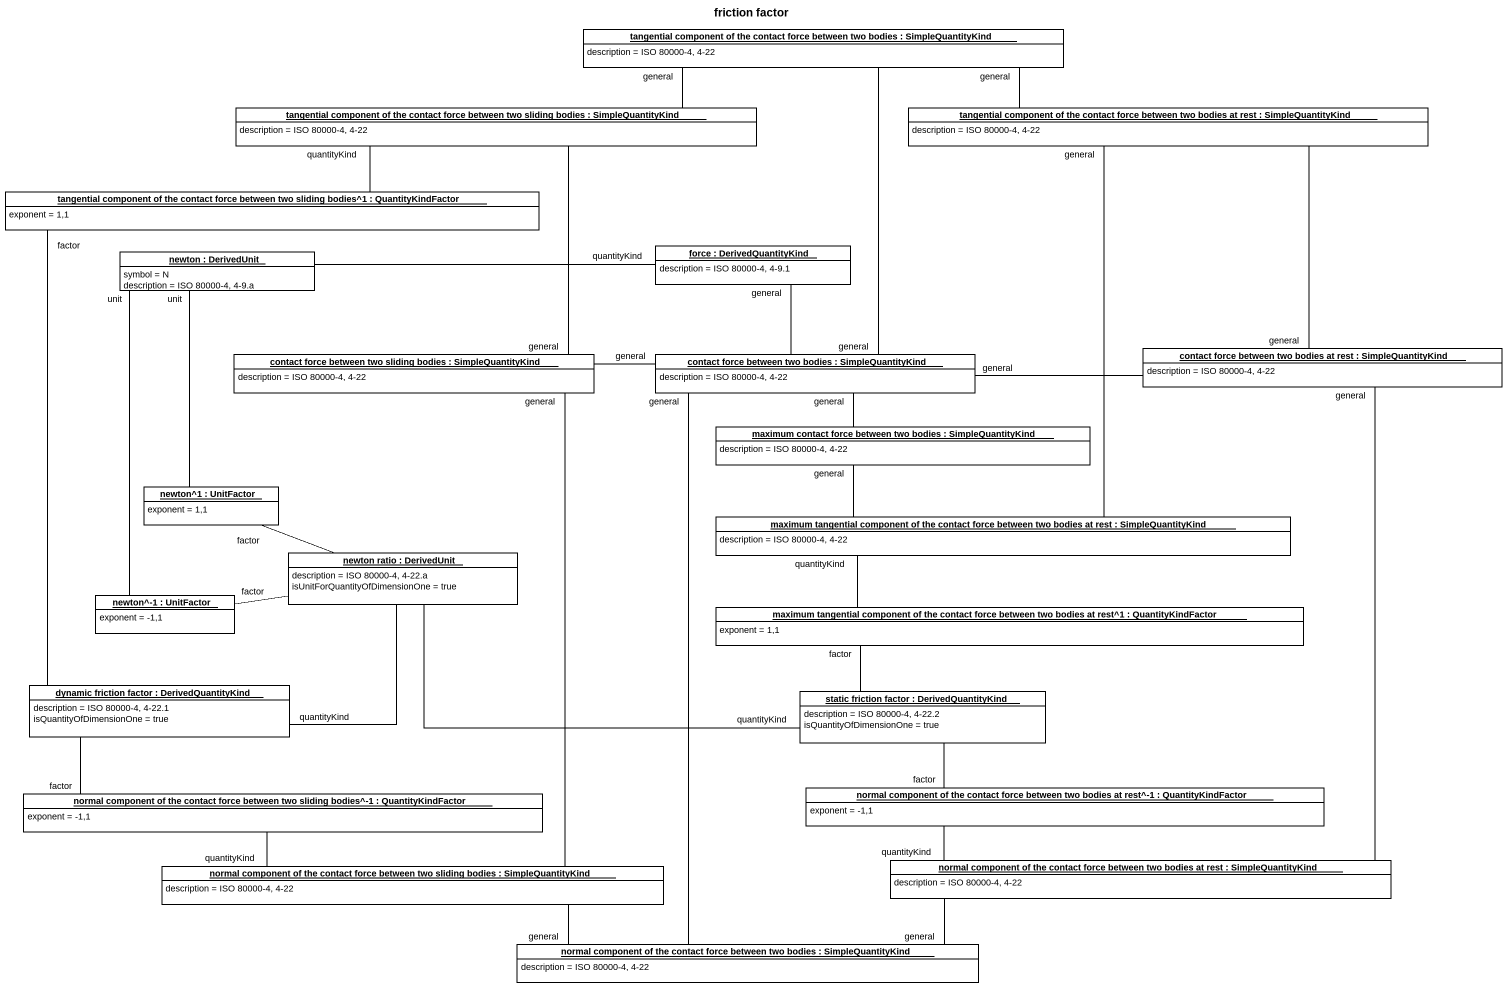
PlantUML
@startuml
title friction factor
hide circle
hide empty members
object "tangential component of the contact force between two bodies : SimpleQuantityKind" as tangential_component_of_the #FFFFFF {
  description = ISO 80000-4, 4-22
}
object "tangential component of the contact force between two sliding bodies : SimpleQuantityKind" as tangential_component_of_the_2 #FFFFFF {
  description = ISO 80000-4, 4-22
}
object "tangential component of the contact force between two bodies at rest : SimpleQuantityKind" as tangential_component_of_the_3 #FFFFFF {
  description = ISO 80000-4, 4-22
}
object "tangential component of the contact force between two sliding bodies^1 : QuantityKindFactor" as tangential_component_of_the_4 #FFFFFF {
  exponent = 1,1
}
object "newton : DerivedUnit" as newton #FFFFFF {
  symbol = N
  description = ISO 80000-4, 4-9.a
}
object "force : DerivedQuantityKind" as force #FFFFFF {
  description = ISO 80000-4, 4-9.1
}
object "contact force between two sliding bodies : SimpleQuantityKind" as contact_force_between_two #FFFFFF {
  description = ISO 80000-4, 4-22
}
object "contact force between two bodies : SimpleQuantityKind" as contact_force_between_two_2 #FFFFFF {
  description = ISO 80000-4, 4-22
}
object "contact force between two bodies at rest : SimpleQuantityKind" as contact_force_between_two_3 #FFFFFF {
  description = ISO 80000-4, 4-22
}
object "maximum contact force between two bodies : SimpleQuantityKind" as maximum_contact_force #FFFFFF {
  description = ISO 80000-4, 4-22
}
object "newton^1 : UnitFactor" as newton_1 #FFFFFF {
  exponent = 1,1
}
object "maximum tangential component of the contact force between two bodies at rest : SimpleQuantityKind" as maximum_tangential #FFFFFF {
  description = ISO 80000-4, 4-22
}
object "newton ratio : DerivedUnit" as newton_ratio #FFFFFF {
  description = ISO 80000-4, 4-22.a
  isUnitForQuantityOfDimensionOne = true
}
object "newton^-1 : UnitFactor" as newton_1_2 #FFFFFF {
  exponent = -1,1
}
object "maximum tangential component of the contact force between two bodies at rest^1 : QuantityKindFactor" as maximum_tangential_2 #FFFFFF {
  exponent = 1,1
}
object "dynamic friction factor : DerivedQuantityKind" as dynamic_friction_factor #FFFFFF {
  description = ISO 80000-4, 4-22.1
  isQuantityOfDimensionOne = true
}
object "static friction factor : DerivedQuantityKind" as static_friction_factor #FFFFFF {
  description = ISO 80000-4, 4-22.2
  isQuantityOfDimensionOne = true
}
object "normal component of the contact force between two sliding bodies^-1 : QuantityKindFactor" as normal_component_of_the #FFFFFF {
  exponent = -1,1
}
object "normal component of the contact force between two bodies at rest^-1 : QuantityKindFactor" as normal_component_of_the_2 #FFFFFF {
  exponent = -1,1
}
object "normal component of the contact force between two sliding bodies : SimpleQuantityKind" as normal_component_of_the_3 #FFFFFF {
  description = ISO 80000-4, 4-22
}
object "normal component of the contact force between two bodies at rest : SimpleQuantityKind" as normal_component_of_the_4 #FFFFFF {
  description = ISO 80000-4, 4-22
}
object "normal component of the contact force between two bodies : SimpleQuantityKind" as normal_component_of_the_5 #FFFFFF {
  description = ISO 80000-4, 4-22
}
tangential_component_of_the -- contact_force_between_two_2 : general
tangential_component_of_the_2 -right- tangential_component_of_the : general
tangential_component_of_the_2 -left- tangential_component_of_the_4 : quantityKind
tangential_component_of_the_2 -- contact_force_between_two : general
tangential_component_of_the_3 -left- tangential_component_of_the : general
tangential_component_of_the_3 -- contact_force_between_two_3 : general
tangential_component_of_the_4 -- dynamic_friction_factor : factor
newton -right- force : quantityKind
newton -- newton_1 : unit
newton -- newton_1_2 : unit
contact_force_between_two -right- contact_force_between_two_2 : general
contact_force_between_two_2 -up- force : general
contact_force_between_two_3 -left- contact_force_between_two_2 : general
maximum_contact_force -up- contact_force_between_two_2 : general
newton_1 -right- newton_ratio : factor
maximum_tangential -up- tangential_component_of_the_3 : general
maximum_tangential -up- maximum_contact_force : general
maximum_tangential -- maximum_tangential_2 : quantityKind
newton_ratio -left- dynamic_friction_factor : quantityKind
newton_ratio -right- static_friction_factor : quantityKind
newton_1_2 -right- newton_ratio : factor
maximum_tangential_2 -- static_friction_factor : factor
normal_component_of_the -up- dynamic_friction_factor : factor
normal_component_of_the_2 -up- static_friction_factor : factor
normal_component_of_the_3 -up- contact_force_between_two : general
normal_component_of_the_3 -left- normal_component_of_the : quantityKind
normal_component_of_the_3 -right- normal_component_of_the_5 : general
normal_component_of_the_4 -up- contact_force_between_two_3 : general
normal_component_of_the_4 -up- normal_component_of_the_2 : quantityKind
normal_component_of_the_4 -left- normal_component_of_the_5 : general
normal_component_of_the_5 -up- contact_force_between_two_2 : general
@enduml
